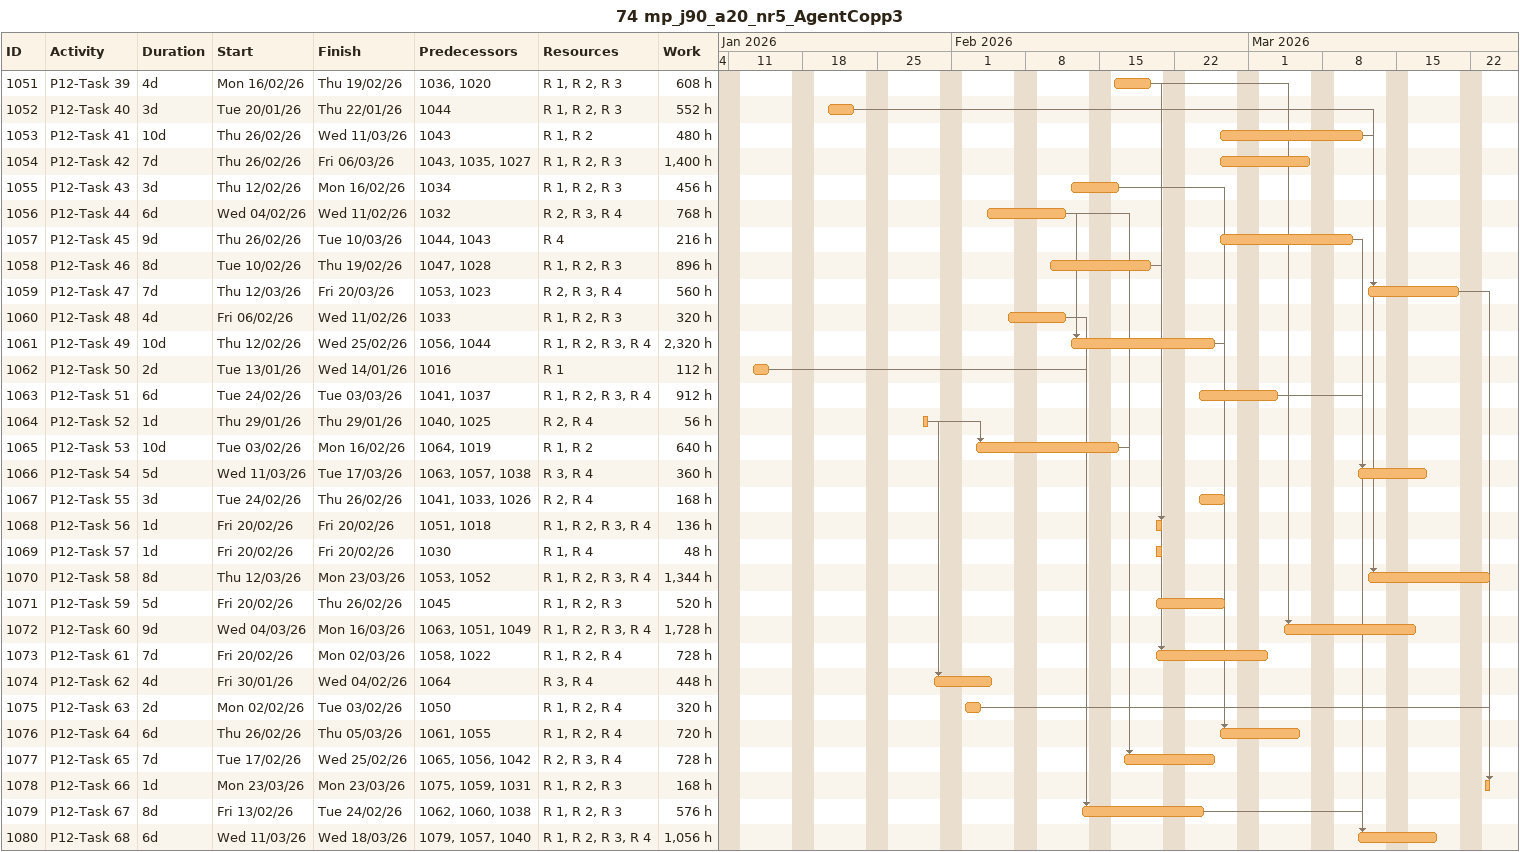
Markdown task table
74 mp_j90_a20_nr5_AgentCopp3

| ID | Task | Duration | Start | Finish | Predecessors | Resources | Work (h) |
|---|---|---|---|---|---|---|---|
| 1051 | P12-Task 39 | 4d | 2026-02-16 | 2026-02-19 | 1036, 1020 | R 1, R 2, R 3 | 608 |
| 1052 | P12-Task 40 | 3d | 2026-01-20 | 2026-01-22 | 1044 | R 1, R 2, R 3 | 552 |
| 1053 | P12-Task 41 | 10d | 2026-02-26 | 2026-03-11 | 1043 | R 1, R 2 | 480 |
| 1054 | P12-Task 42 | 7d | 2026-02-26 | 2026-03-06 | 1043, 1035, 1027 | R 1, R 2, R 3 | 1400 |
| 1055 | P12-Task 43 | 3d | 2026-02-12 | 2026-02-16 | 1034 | R 1, R 2, R 3 | 456 |
| 1056 | P12-Task 44 | 6d | 2026-02-04 | 2026-02-11 | 1032 | R 2, R 3, R 4 | 768 |
| 1057 | P12-Task 45 | 9d | 2026-02-26 | 2026-03-10 | 1044, 1043 | R 4 | 216 |
| 1058 | P12-Task 46 | 8d | 2026-02-10 | 2026-02-19 | 1047, 1028 | R 1, R 2, R 3 | 896 |
| 1059 | P12-Task 47 | 7d | 2026-03-12 | 2026-03-20 | 1053, 1023 | R 2, R 3, R 4 | 560 |
| 1060 | P12-Task 48 | 4d | 2026-02-06 | 2026-02-11 | 1033 | R 1, R 2, R 3 | 320 |
| 1061 | P12-Task 49 | 10d | 2026-02-12 | 2026-02-25 | 1056, 1044 | R 1, R 2, R 3, R 4 | 2320 |
| 1062 | P12-Task 50 | 2d | 2026-01-13 | 2026-01-14 | 1016 | R 1 | 112 |
| 1063 | P12-Task 51 | 6d | 2026-02-24 | 2026-03-03 | 1041, 1037 | R 1, R 2, R 3, R 4 | 912 |
| 1064 | P12-Task 52 | 1d | 2026-01-29 | 2026-01-29 | 1040, 1025 | R 2, R 4 | 56 |
| 1065 | P12-Task 53 | 10d | 2026-02-03 | 2026-02-16 | 1064, 1019 | R 1, R 2 | 640 |
| 1066 | P12-Task 54 | 5d | 2026-03-11 | 2026-03-17 | 1063, 1057, 1038 | R 3, R 4 | 360 |
| 1067 | P12-Task 55 | 3d | 2026-02-24 | 2026-02-26 | 1041, 1033, 1026 | R 2, R 4 | 168 |
| 1068 | P12-Task 56 | 1d | 2026-02-20 | 2026-02-20 | 1051, 1018 | R 1, R 2, R 3, R 4 | 136 |
| 1069 | P12-Task 57 | 1d | 2026-02-20 | 2026-02-20 | 1030 | R 1, R 4 | 48 |
| 1070 | P12-Task 58 | 8d | 2026-03-12 | 2026-03-23 | 1053, 1052 | R 1, R 2, R 3, R 4 | 1344 |
| 1071 | P12-Task 59 | 5d | 2026-02-20 | 2026-02-26 | 1045 | R 1, R 2, R 3 | 520 |
| 1072 | P12-Task 60 | 9d | 2026-03-04 | 2026-03-16 | 1063, 1051, 1049 | R 1, R 2, R 3, R 4 | 1728 |
| 1073 | P12-Task 61 | 7d | 2026-02-20 | 2026-03-02 | 1058, 1022 | R 1, R 2, R 4 | 728 |
| 1074 | P12-Task 62 | 4d | 2026-01-30 | 2026-02-04 | 1064 | R 3, R 4 | 448 |
| 1075 | P12-Task 63 | 2d | 2026-02-02 | 2026-02-03 | 1050 | R 1, R 2, R 4 | 320 |
| 1076 | P12-Task 64 | 6d | 2026-02-26 | 2026-03-05 | 1061, 1055 | R 1, R 2, R 4 | 720 |
| 1077 | P12-Task 65 | 7d | 2026-02-17 | 2026-02-25 | 1065, 1056, 1042 | R 2, R 3, R 4 | 728 |
| 1078 | P12-Task 66 | 1d | 2026-03-23 | 2026-03-23 | 1075, 1059, 1031 | R 1, R 2, R 3 | 168 |
| 1079 | P12-Task 67 | 8d | 2026-02-13 | 2026-02-24 | 1062, 1060, 1038 | R 1, R 2, R 3 | 576 |
| 1080 | P12-Task 68 | 6d | 2026-03-11 | 2026-03-18 | 1079, 1057, 1040 | R 1, R 2, R 3, R 4 | 1056 |
